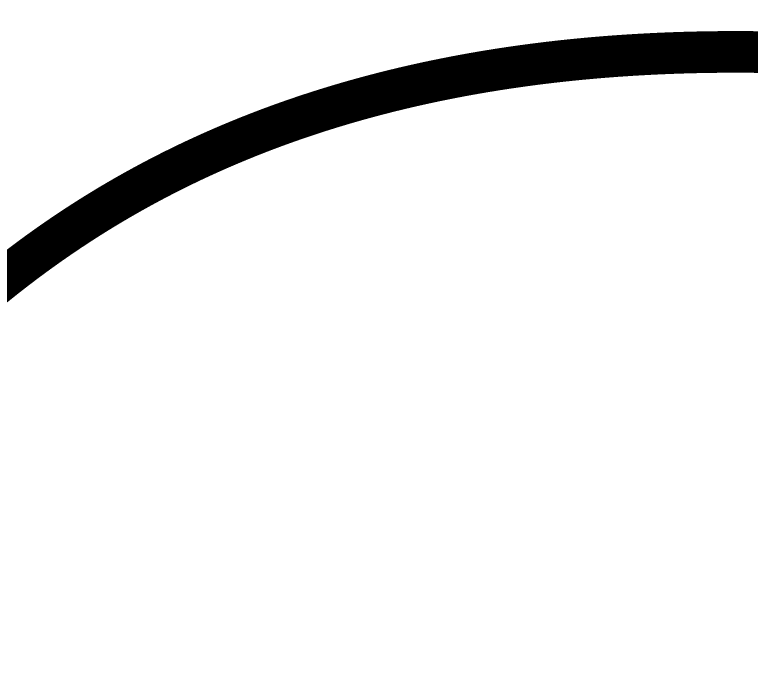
# Model space of a CAD drawing. Header units: inches. Extents: x -300 to 516, y -297 to 231.
# Drawn here: x -19.602 to -17.394, y -151.948 to -149.972 of the extents above; entities that cross this region are included whole.
import ezdxf

# ---------------------------------------------------------------- set-up
doc = ezdxf.new("R2010")
doc.units = ezdxf.units.IN
doc.header["$LTSCALE"] = 24
doc.header["$MEASUREMENT"] = 0
doc.layers.add('EXTERIOR DIMS', color=7, linetype='Continuous')
doc.layers.add('EXTERIOR ELEC EQUIP', color=190, linetype='Continuous')
doc.styles.get("Standard").update_dxf_attribs({"font": 'ARIALN.TTF'})
doc.dimstyles.get("Standard").update_dxf_attribs({"dimscale": 24, "dimtxt": 0.18, "dimasz": 0.18, "dimexe": 0.18, "dimexo": 0.0625, "dimgap": 0.09, "dimtad": 1, "dimdec": 4, "dimzin": 0, "dimdsep": 46, "dimlunit": 4, "dimtxsty": 'Standard', "dimcen": 0.09, "dimadec": 0, "dimazin": 0, "dimtfac": 1, "dimtdec": 4, "dimtofl": 0, "dimtmove": 0, "dimatfit": 3, "dimfxl": 0, "dimtolj": 1, "dimtzin": 0, "dimarcsym": 0})

# ---------------------------------------------------------------- blocks, each defined once
blk = doc.blocks.new('*D34')
at = {"layer": 'Defpoints', "color": 0, "transparency": 16777216}
for p in [(-82.9299, -75.3016), (-82.9299, -118.2971), (-15.7652, -155.5425)]:
    blk.add_point(p, dxfattribs=at)
at = {"layer": 'EXTERIOR DIMS', "color": 0, "lineweight": -2, "transparency": 16777216}
for p, q in [((-82.9299, -116.7971), (-82.9299, -70.9816)), ((-15.7652, -154.0425), (-15.7652, -70.9816)), ((-20.0852, -75.3016), (-78.6099, -75.3016))]:
    blk.add_line(p, q, dxfattribs=at)
at = {"layer": 'EXTERIOR DIMS', "color": 0, "transparency": 16777216}
for points in [[(-78.6099, -74.5816), (-78.6099, -76.0216), (-82.9299, -75.3016)], [(-20.0852, -74.5816), (-20.0852, -76.0216), (-15.7652, -75.3016)]]:
    blk.add_solid(points, dxfattribs=at)
at = {"layer": 'EXTERIOR DIMS', "color": 0, "transparency": 16777216, "insert": (-49.3476, -69.5706), "char_height": 4.32, "attachment_point": 5}
blk.add_mtext('\\A1;5\'-7 {\\H0.7x;\\S1/4;}"', dxfattribs=at)

msp = doc.modelspace()

# ---------------------------------------------------------------- linework, layer by layer
at = {"layer": 'EXTERIOR ELEC EQUIP', "const_width": 0.125}
msp.add_lwpolyline([(-19.66818, -150.79052), (-19.66404, -150.78715), (-19.65989, -150.78378), (-19.65574, -150.78043), (-19.65158, -150.77709), (-19.64742, -150.77375), (-19.64325, -150.77042), (-19.63908, -150.7671), (-19.63491, -150.76378), (-19.63072, -150.76048), (-19.62654, -150.75718), (-19.62235, -150.75389), (-19.61815, -150.75061), (-19.61395, -150.74733), (-19.60975, -150.74407), (-19.60554, -150.74081), (-19.60132, -150.73756), (-19.5971, -150.73432), (-19.59288, -150.73109), (-19.58865, -150.72786), (-19.58441, -150.72465), (-19.58017, -150.72144), (-19.57593, -150.71824), (-19.57168, -150.71504), (-19.56743, -150.71186), (-19.56317, -150.70868), (-19.55891, -150.70552), (-19.55464, -150.70236), (-19.55036, -150.6992), (-19.54609, -150.69606), (-19.5418, -150.69293), (-19.53752, -150.6898), (-19.53323, -150.68668), (-19.52893, -150.68357), (-19.52463, -150.68047), (-19.52032, -150.67737), (-19.51601, -150.67429), (-19.51169, -150.67121), (-19.50737, -150.66814), (-19.50305, -150.66508), (-19.49871, -150.66202), (-19.49438, -150.65898), (-19.49004, -150.65594), (-19.48569, -150.65291), (-19.48134, -150.64989), (-19.47699, -150.64688), (-19.47263, -150.64388), (-19.46827, -150.64088), (-19.4639, -150.6379), (-19.45952, -150.63492), (-19.45514, -150.63195), (-19.45076, -150.62899), (-19.44637, -150.62603), (-19.44198, -150.62309), (-19.43758, -150.62015), (-19.43318, -150.61722), (-19.42877, -150.6143), (-19.42436, -150.61139), (-19.41994, -150.60849), (-19.41552, -150.60559), (-19.41109, -150.6027), (-19.40666, -150.59983), (-19.40222, -150.59696), (-19.39778, -150.59409), (-19.39333, -150.59124), (-19.38888, -150.5884), (-19.38442, -150.58556), (-19.37996, -150.58273), (-19.3755, -150.57991), (-19.37103, -150.5771), (-19.36655, -150.5743), (-19.36207, -150.5715), (-19.35759, -150.56872), (-19.3531, -150.56594), (-19.3486, -150.56317), (-19.3441, -150.56041), (-19.3396, -150.55766), (-19.33509, -150.55492), (-19.33057, -150.55218), (-19.32606, -150.54945), (-19.32153, -150.54674), (-19.317, -150.54403), (-19.31247, -150.54132), (-19.30793, -150.53863), (-19.30339, -150.53595), (-19.29884, -150.53327), (-19.29429, -150.5306), (-19.28973, -150.52794), (-19.28517, -150.52529), (-19.2806, -150.52265), (-19.27603, -150.52002), (-19.27145, -150.51739), (-19.26687, -150.51477), (-19.26229, -150.51216), (-19.2577, -150.50956), (-19.2531, -150.50697), (-19.2485, -150.50439), (-19.2439, -150.50181), (-19.23929, -150.49925), (-19.23467, -150.49669), (-19.23005, -150.49414), (-19.22543, -150.4916), (-19.2208, -150.48906), (-19.21617, -150.48654), (-19.21153, -150.48402), (-19.20688, -150.48151), (-19.20224, -150.47901), (-19.19758, -150.47652), (-19.19293, -150.47404), (-19.18826, -150.47156), (-19.1836, -150.4691), (-19.17893, -150.46664), (-19.17425, -150.46419), (-19.16957, -150.46175), (-19.16488, -150.45932), (-19.16019, -150.45689), (-19.1555, -150.45447), (-19.1508, -150.45207), (-19.14609, -150.44967), (-19.14138, -150.44728), (-19.13667, -150.44489), (-19.13195, -150.44252), (-19.12723, -150.44015), (-19.1225, -150.43779), (-19.11777, -150.43544), (-19.11303, -150.4331), (-19.10829, -150.43077), (-19.10354, -150.42844), (-19.09879, -150.42613), (-19.09403, -150.42382), (-19.08927, -150.42152), (-19.08451, -150.41923), (-19.07974, -150.41694), (-19.07496, -150.41467), (-19.07018, -150.4124), (-19.0654, -150.41014), (-19.06061, -150.40789), (-19.05581, -150.40565), (-19.05102, -150.40342), (-19.04621, -150.40119), (-19.04141, -150.39898), (-19.03659, -150.39677), (-19.03178, -150.39457), (-19.02695, -150.39238), (-19.02213, -150.39019), (-19.0173, -150.38802), (-19.01246, -150.38585), (-19.00762, -150.38369), (-19.00278, -150.38154), (-18.99793, -150.37939), (-18.99307, -150.37726), (-18.98822, -150.37513), (-18.98335, -150.37301), (-18.97848, -150.3709), (-18.97361, -150.3688), (-18.96874, -150.36671), (-18.96385, -150.36462), (-18.95897, -150.36255), (-18.95408, -150.36048), (-18.94918, -150.35842), (-18.94428, -150.35636), (-18.93938, -150.35432), (-18.93447, -150.35228), (-18.92955, -150.35025), (-18.92464, -150.34823), (-18.91971, -150.34622), (-18.91479, -150.34422), (-18.90985, -150.34222), (-18.90492, -150.34023), (-18.89998, -150.33826), (-18.89503, -150.33628), (-18.89008, -150.33432), (-18.88513, -150.33237), (-18.88017, -150.33042), (-18.8752, -150.32848), (-18.87024, -150.32655), (-18.86526, -150.32463), (-18.86029, -150.32271), (-18.8553, -150.3208), (-18.85032, -150.31891), (-18.84533, -150.31701), (-18.84033, -150.31513), (-18.83533, -150.31326), (-18.83033, -150.31139), (-18.82532, -150.30953), (-18.8203, -150.30768), (-18.81529, -150.30584), (-18.81026, -150.30401), (-18.80524, -150.30218), (-18.80021, -150.30036), (-18.79517, -150.29855), (-18.79013, -150.29675), (-18.78508, -150.29495), (-18.78003, -150.29317), (-18.77498, -150.29139), (-18.76992, -150.28962), (-18.76486, -150.28786), (-18.75979, -150.2861), (-18.75472, -150.28436), (-18.74965, -150.28262), (-18.74456, -150.28089), (-18.73948, -150.27917), (-18.73439, -150.27745), (-18.7293, -150.27575), (-18.7242, -150.27405), (-18.7191, -150.27236), (-18.71399, -150.27067), (-18.70888, -150.269), (-18.70376, -150.26733), (-18.69864, -150.26567), (-18.69352, -150.26402), (-18.68839, -150.26238), (-18.68325, -150.26074), (-18.67811, -150.25912), (-18.67297, -150.2575), (-18.66782, -150.25589), (-18.66267, -150.25428), (-18.65752, -150.25269), (-18.65236, -150.2511), (-18.64719, -150.24952), (-18.64202, -150.24795), (-18.63685, -150.24638), (-18.63167, -150.24483), (-18.62649, -150.24328), (-18.62131, -150.24174), (-18.61611, -150.2402), (-18.61092, -150.23868), (-18.60572, -150.23716), (-18.60052, -150.23565), (-18.59531, -150.23415), (-18.5901, -150.23266), (-18.58488, -150.23117), (-18.57966, -150.22969), (-18.57443, -150.22822), (-18.5692, -150.22676), (-18.56397, -150.2253), (-18.55873, -150.22386), (-18.55349, -150.22242), (-18.54824, -150.22099), (-18.54299, -150.21956), (-18.53773, -150.21815), (-18.53247, -150.21674), (-18.52721, -150.21534), (-18.52194, -150.21394), (-18.51667, -150.21256), (-18.51139, -150.21118), (-18.50611, -150.20981), (-18.50082, -150.20845), (-18.49553, -150.2071), (-18.49024, -150.20575), (-18.48494, -150.20441), (-18.47963, -150.20308), (-18.47433, -150.20176), (-18.46902, -150.20044), (-18.4637, -150.19913), (-18.45838, -150.19783), (-18.45306, -150.19654), (-18.44773, -150.19526), (-18.44239, -150.19398), (-18.43706, -150.19271), (-18.43172, -150.19145), (-18.42637, -150.19019), (-18.42102, -150.18895), (-18.41567, -150.18771), (-18.41031, -150.18648), (-18.40494, -150.18525), (-18.39958, -150.18404), (-18.39421, -150.18283), (-18.38883, -150.18163), (-18.38345, -150.18044), (-18.37807, -150.17925), (-18.37268, -150.17807), (-18.36729, -150.1769), (-18.36189, -150.17574), (-18.35649, -150.17458), (-18.35109, -150.17344), (-18.34568, -150.1723), (-18.34027, -150.17116), (-18.33485, -150.17004), (-18.32943, -150.16892), (-18.324, -150.16781), (-18.31857, -150.16671), (-18.31314, -150.16562), (-18.3077, -150.16453), (-18.30226, -150.16345), (-18.29681, -150.16238), (-18.29136, -150.16131), (-18.2859, -150.16026), (-18.28045, -150.15921), (-18.27498, -150.15816), (-18.26951, -150.15713), (-18.26404, -150.1561), (-18.25857, -150.15508), (-18.25309, -150.15407), (-18.2476, -150.15307), (-18.24212, -150.15207), (-18.23662, -150.15108), (-18.23113, -150.1501), (-18.22563, -150.14913), (-18.22012, -150.14816), (-18.21461, -150.1472), (-18.2091, -150.14625), (-18.20359, -150.1453), (-18.19806, -150.14436), (-18.19254, -150.14343), (-18.18701, -150.14251), (-18.18148, -150.1416), (-18.17594, -150.14069), (-18.1704, -150.13979), (-18.16485, -150.1389), (-18.1593, -150.13801), (-18.15375, -150.13713), (-18.14819, -150.13626), (-18.14263, -150.1354), (-18.13706, -150.13454), (-18.13149, -150.1337), (-18.12592, -150.13286), (-18.12034, -150.13202), (-18.11476, -150.1312), (-18.10917, -150.13038), (-18.10358, -150.12957), (-18.09799, -150.12876), (-18.09239, -150.12796), (-18.08679, -150.12718), (-18.08118, -150.12639), (-18.07557, -150.12562), (-18.06996, -150.12485), (-18.06434, -150.12409), (-18.05872, -150.12334), (-18.05309, -150.12259), (-18.04746, -150.12185), (-18.04183, -150.12112), (-18.03619, -150.1204), (-18.03055, -150.11968), (-18.0249, -150.11898), (-18.01925, -150.11827), (-18.01359, -150.11758), (-18.00794, -150.11689), (-18.00227, -150.11621), (-17.99661, -150.11554), (-17.99094, -150.11487), (-17.98526, -150.11422), (-17.97958, -150.11356), (-17.9739, -150.11292), (-17.96822, -150.11228), (-17.96253, -150.11166), (-17.95683, -150.11103), (-17.95113, -150.11042), (-17.94543, -150.10981), (-17.93973, -150.10921), (-17.93402, -150.10862), (-17.9283, -150.10803), (-17.92258, -150.10745), (-17.91686, -150.10688), (-17.91114, -150.10632), (-17.90541, -150.10576), (-17.89967, -150.10521), (-17.89394, -150.10467), (-17.88819, -150.10413), (-17.88245, -150.1036), (-17.8767, -150.10308), (-17.87095, -150.10257), (-17.86519, -150.10206), (-17.85943, -150.10156), (-17.85366, -150.10107), (-17.8479, -150.10058), (-17.84212, -150.1001), (-17.83635, -150.09963), (-17.83057, -150.09917), (-17.82478, -150.09871), (-17.81899, -150.09826), (-17.8132, -150.09782), (-17.80741, -150.09738), (-17.80161, -150.09695), (-17.7958, -150.09653), (-17.78999, -150.09612), (-17.78418, -150.09571), (-17.77837, -150.09531), (-17.77255, -150.09492), (-17.76673, -150.09453), (-17.7609, -150.09415), (-17.75507, -150.09378), (-17.74923, -150.09341), (-17.7434, -150.09306), (-17.73755, -150.09271), (-17.73171, -150.09236), (-17.72586, -150.09202), (-17.72, -150.09169), (-17.71415, -150.09137), (-17.70829, -150.09106), (-17.70242, -150.09075), (-17.69655, -150.09044), (-17.69068, -150.09015), (-17.6848, -150.08986), (-17.67892, -150.08958), (-17.67304, -150.08931), (-17.66715, -150.08904), (-17.66126, -150.08878), (-17.65536, -150.08853), (-17.64946, -150.08828), (-17.64356, -150.08804), (-17.63765, -150.08781), (-17.63174, -150.08758), (-17.62583, -150.08736), (-17.61991, -150.08715), (-17.61399, -150.08695), (-17.60806, -150.08675), (-17.60214, -150.08656), (-17.5962, -150.08638), (-17.59027, -150.0862), (-17.58432, -150.08603), (-17.57838, -150.08587), (-17.57243, -150.08571), (-17.56648, -150.08556), (-17.56053, -150.08542), (-17.55457, -150.08528), (-17.5486, -150.08515), (-17.54264, -150.08503), (-17.53667, -150.08492), (-17.53069, -150.08481), (-17.52471, -150.08471), (-17.51873, -150.08461), (-17.51275, -150.08453), (-17.50676, -150.08445), (-17.50077, -150.08437), (-17.49477, -150.08431), (-17.48877, -150.08425), (-17.48277, -150.08419), (-17.47676, -150.08415), (-17.47075, -150.08411), (-17.46473, -150.08407), (-17.45871, -150.08405), (-17.45269, -150.08403), (-17.44667, -150.08401), (-17.44064, -150.08401), (-17.4346, -150.08401), (-17.42857, -150.08402), (-17.42253, -150.08403), (-17.41648, -150.08405), (-17.41044, -150.08408), (-17.40438, -150.08412), (-17.39833, -150.08416), (-17.39227, -150.08421), (-17.38621, -150.08426), (-17.38014, -150.08432), (-17.37407, -150.08439), (-17.368, -150.08447), (-17.36192, -150.08455), (-17.35584, -150.08464), (-17.34976, -150.08473), (-17.34367, -150.08484), (-17.33758, -150.08494), (-17.33149, -150.08506), (-17.32539, -150.08518)], dxfattribs=at)

# ---------------------------------------------------------------- dimensions: what is measured, and where the dimension line sits
at = {"layer": 'EXTERIOR DIMS'}
dim = msp.add_linear_dim(base=(-82.92986, -75.30163), p1=(-15.76524, -155.5425), p2=(-82.92986, -118.2971), text='5\'-7 {\\H0.7x;\\S1/4;}"', dimstyle='Standard', dxfattribs=at)
dim.commit()
dim.dimension.update_dxf_attribs({"geometry": '*D34', "text_midpoint": (-49.34755, -69.5706)})

doc.saveas('drawing.dxf')
